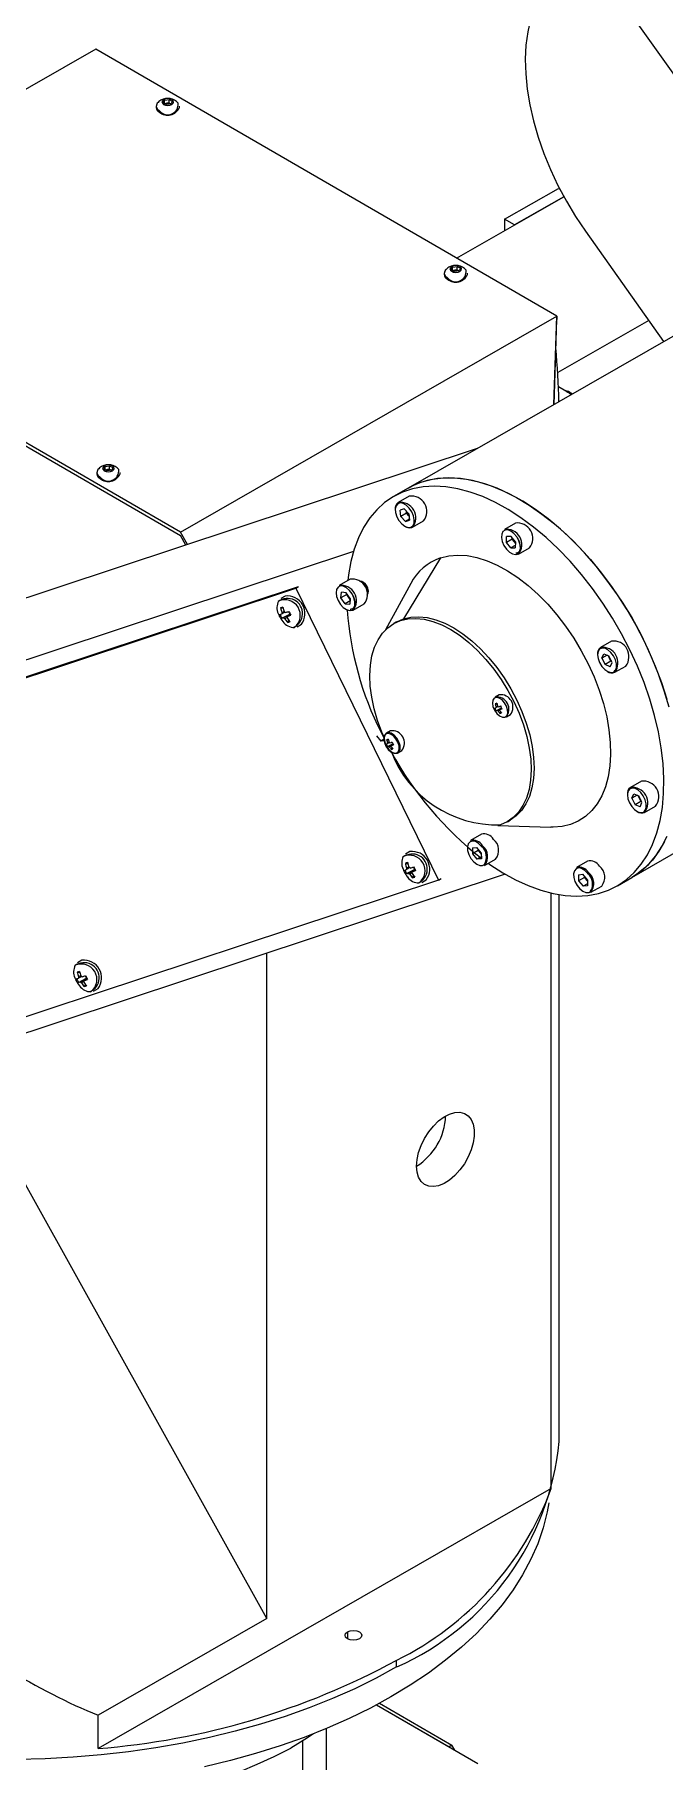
# Model space of a CAD drawing. Header units: millimetres. Extents: x -551930 to 36223, y -1733730 to 8014.
# Drawn here: x -551674.04 to -551656.69, y -1733656.96 to -1733609.35 of the extents above; entities that cross this region are included whole.
import ezdxf

# ---------------------------------------------------------------- set-up
doc = ezdxf.new("R2010")
doc.units = ezdxf.units.MM
doc.layers.get('0').update_dxf_attribs({"lineweight": 35})

msp = doc.modelspace()

# ---------------------------------------------------------------- linework, layer by layer
at = {"color": 7, "linetype": 'Continuous', "lineweight": 25}
for p, q in [((-551659.645, -1733605.922), (-551652.083, -1733616.584)), ((-551672.352, -1733609.751), (-551682.72, -1733615.705)), ((-551659.656, -1733617.117), (-551672.352, -1733609.751)), ((-551670.691, -1733611.326), (-551670.691, -1733611.361)), ((-551670.496, -1733611.228), (-551670.462, -1733611.156)), ((-551670.404, -1733611.282), (-551670.496, -1733611.228)), ((-551670.462, -1733611.156), (-551670.336, -1733611.137)), ((-551670.462, -1733611.248), (-551670.462, -1733611.156)), ((-551670.457, -1733611.251), (-551670.399, -1733611.242)), ((-551670.279, -1733611.262), (-551670.404, -1733611.282)), ((-551670.399, -1733611.242), (-551670.336, -1733611.232)), ((-551670.336, -1733611.137), (-551670.245, -1733611.19)), ((-551670.336, -1733611.232), (-551670.336, -1733611.137)), ((-551670.336, -1733611.232), (-551670.291, -1733611.259)), ((-551670.284, -1733611.263), (-551670.291, -1733611.259)), ((-551670.291, -1733611.259), (-551670.283, -1733611.263)), ((-551670.245, -1733611.19), (-551670.279, -1733611.262)), ((-551670.05, -1733611.361), (-551670.05, -1733611.326)), ((-551661.09, -1733614.443), (-551659.607, -1733613.591)), ((-551659.607, -1733613.591), (-551659.573, -1733613.611)), ((-551662.414, -1733615.517), (-551659.462, -1733613.821)), ((-551659.462, -1733613.82), (-551660.82, -1733614.6)), ((-551660.82, -1733614.6), (-551661.09, -1733614.443)), ((-551661.09, -1733614.443), (-551661.09, -1733614.756)), ((-551660.82, -1733614.6), (-551660.82, -1733614.601)), ((-551658.866, -1733614.773), (-551656.71, -1733617.814)), ((-551670.024, -1733623.072), (-551682.72, -1733615.705)), ((-551682.72, -1733615.797), (-551670.024, -1733623.164)), ((-551662.756, -1733615.93), (-551662.756, -1733615.965)), ((-551662.561, -1733615.832), (-551662.527, -1733615.76)), ((-551662.469, -1733615.886), (-551662.561, -1733615.832)), ((-551662.527, -1733615.76), (-551662.402, -1733615.741)), ((-551662.527, -1733615.852), (-551662.527, -1733615.76)), ((-551662.522, -1733615.855), (-551662.464, -1733615.846)), ((-551662.344, -1733615.866), (-551662.469, -1733615.886)), ((-551662.464, -1733615.846), (-551662.402, -1733615.836)), ((-551662.402, -1733615.741), (-551662.31, -1733615.794)), ((-551662.402, -1733615.836), (-551662.402, -1733615.741)), ((-551662.402, -1733615.836), (-551662.356, -1733615.863)), ((-551662.349, -1733615.867), (-551662.356, -1733615.863)), ((-551662.356, -1733615.863), (-551662.349, -1733615.867)), ((-551662.31, -1733615.794), (-551662.344, -1733615.866)), ((-551662.115, -1733615.965), (-551662.115, -1733615.93)), ((-551670.024, -1733623.072), (-551659.656, -1733617.117)), ((-551659.731, -1733619.549), (-551659.656, -1733617.117)), ((-551659.728, -1733619.547), (-551659.656, -1733617.209)), ((-551659.656, -1733617.117), (-551659.656, -1733617.209)), ((-551657.122, -1733617.232), (-551659.629, -1733618.672)), ((-551656.333, -1733617.597), (-551663.75, -1733621.857)), ((-551659.248, -1733619.272), (-551659.609, -1733619.063)), ((-551659.339, -1733619.192), (-551659.431, -1733619.166)), ((-551659.267, -1733619.23), (-551659.223, -1733619.257)), ((-551661.851, -1733620.766), (-551679.844, -1733626.734)), ((-551672.131, -1733621.329), (-551672.097, -1733621.257)), ((-551672.04, -1733621.382), (-551672.131, -1733621.329)), ((-551672.097, -1733621.257), (-551671.972, -1733621.238)), ((-551672.097, -1733621.349), (-551672.097, -1733621.257)), ((-551672.035, -1733621.343), (-551671.972, -1733621.333)), ((-551671.972, -1733621.238), (-551671.88, -1733621.291)), ((-551671.972, -1733621.333), (-551671.972, -1733621.238)), ((-551671.972, -1733621.333), (-551671.926, -1733621.36)), ((-551671.88, -1733621.291), (-551671.914, -1733621.363)), ((-551672.326, -1733621.427), (-551672.326, -1733621.462)), ((-551672.093, -1733621.352), (-551672.035, -1733621.343)), ((-551671.914, -1733621.363), (-551672.04, -1733621.382)), ((-551671.919, -1733621.364), (-551671.926, -1733621.36)), ((-551671.926, -1733621.36), (-551671.919, -1733621.364)), ((-551671.685, -1733621.462), (-551671.685, -1733621.427)), ((-551663.75, -1733621.857), (-551664.149, -1733622.086)), ((-551663.718, -1733622.078), (-551664.021, -1733622.252)), ((-551663.861, -1733622.43), (-551663.972, -1733622.466)), ((-551663.952, -1733622.639), (-551663.972, -1733622.466)), ((-551663.792, -1733622.548), (-551663.952, -1733622.639)), ((-551663.821, -1733622.775), (-551663.952, -1733622.639)), ((-551663.731, -1733622.566), (-551663.861, -1733622.43)), ((-551663.713, -1733622.714), (-551663.821, -1733622.775)), ((-551663.821, -1733622.775), (-551663.71, -1733622.739)), ((-551663.792, -1733622.548), (-551663.798, -1733622.495)), ((-551663.727, -1733622.616), (-551663.792, -1733622.548)), ((-551663.731, -1733622.566), (-551663.71, -1733622.739)), ((-551663.727, -1733622.616), (-551663.724, -1733622.618)), ((-551663.724, -1733622.618), (-551663.727, -1733622.616)), ((-551663.629, -1733622.935), (-551663.326, -1733622.761)), ((-551669.828, -1733623.412), (-551670.024, -1733623.072)), ((-551669.873, -1733623.427), (-551670.024, -1733623.164)), ((-551663.629, -1733622.935), (-551663.653, -1733622.946)), ((-551660.795, -1733622.821), (-551661.098, -1733622.995)), ((-551661.042, -1733623.352), (-551661.038, -1733623.191)), ((-551660.915, -1733623.185), (-551661.038, -1733623.191)), ((-551660.795, -1733623.34), (-551660.915, -1733623.185)), ((-551660.882, -1733623.26), (-551660.882, -1733623.227)), ((-551665.254, -1733623.599), (-551686.862, -1733630.765)), ((-551660.882, -1733623.26), (-551661.042, -1733623.352)), ((-551660.922, -1733623.506), (-551661.042, -1733623.352)), ((-551660.797, -1733623.435), (-551660.922, -1733623.506)), ((-551660.922, -1733623.506), (-551660.798, -1733623.5)), ((-551660.822, -1733623.337), (-551660.882, -1733623.26)), ((-551660.795, -1733623.372), (-551660.822, -1733623.337)), ((-551660.795, -1733623.34), (-551660.798, -1733623.5)), ((-551660.706, -1733623.678), (-551660.77, -1733623.696)), ((-551660.706, -1733623.678), (-551660.403, -1733623.504)), ((-551662.859, -1733623.778), (-551663.877, -1733625.458)), ((-551685.545, -1733630.815), (-551666.845, -1733624.613)), ((-551685.465, -1733630.769), (-551666.765, -1733624.567)), ((-551666.845, -1733624.613), (-551666.765, -1733624.567)), ((-551666.845, -1733624.613), (-551662.917, -1733632.665)), ((-551665.349, -1733624.366), (-551665.652, -1733624.541)), ((-551663.678, -1733624.486), (-551664.376, -1733625.763)), ((-551667.135, -1733624.83), (-551667.258, -1733624.9)), ((-551665.601, -1733624.881), (-551665.584, -1733624.728)), ((-551665.441, -1733624.789), (-551665.601, -1733624.881)), ((-551665.488, -1733625.043), (-551665.601, -1733624.881)), ((-551665.455, -1733624.739), (-551665.584, -1733624.728)), ((-551665.349, -1733624.964), (-551665.488, -1733625.043)), ((-551665.488, -1733625.043), (-551665.359, -1733625.054)), ((-551665.342, -1733624.902), (-551665.455, -1733624.739)), ((-551665.441, -1733624.789), (-551665.438, -1733624.763)), ((-551665.385, -1733624.871), (-551665.441, -1733624.789)), ((-551665.345, -1733624.928), (-551665.385, -1733624.871)), ((-551665.342, -1733624.902), (-551665.359, -1733625.054)), ((-551665.259, -1733625.223), (-551664.956, -1733625.049)), ((-551667.261, -1733625.158), (-551667.192, -1733625.161)), ((-551667.23, -1733625.44), (-551667.008, -1733625.327)), ((-551667.067, -1733625.557), (-551667.033, -1733625.499)), ((-551667.042, -1733625.257), (-551667.008, -1733625.327)), ((-551667, -1733625.324), (-551667.008, -1733625.327)), ((-551666.81, -1733625.681), (-551666.687, -1733625.61)), ((-551664.072, -1733625.545), (-551664.151, -1733625.591)), ((-551658.147, -1733626.077), (-551658.45, -1733626.251)), ((-551658.409, -1733626.542), (-551658.355, -1733626.423)), ((-551658.267, -1733626.46), (-551658.409, -1733626.542)), ((-551658.409, -1733626.542), (-551658.323, -1733626.721)), ((-551658.355, -1733626.423), (-551658.216, -1733626.482)), ((-551658.239, -1733626.472), (-551658.207, -1733626.54)), ((-551658.13, -1733626.661), (-551658.216, -1733626.482)), ((-551658.207, -1733626.54), (-551658.164, -1733626.629)), ((-551658.164, -1733626.629), (-551658.323, -1733626.721)), ((-551658.184, -1733626.78), (-551658.323, -1733626.721)), ((-551658.184, -1733626.78), (-551658.13, -1733626.661)), ((-551658.14, -1733626.639), (-551658.164, -1733626.629)), ((-551658.058, -1733626.873), (-551658.074, -1733626.891)), ((-551658.057, -1733626.934), (-551657.754, -1733626.76)), ((-551661.243, -1733627.553), (-551661.355, -1733627.617)), ((-551661.35, -1733627.804), (-551661.299, -1733627.806)), ((-551661.326, -1733627.992), (-551661.175, -1733627.915)), ((-551661.169, -1733627.926), (-551661.192, -1733627.943)), ((-551661.222, -1733628.067), (-551661.197, -1733628.023)), ((-551661.041, -1733628.163), (-551660.93, -1733628.099)), ((-551657.587, -1733632.588), (-551650.17, -1733628.328)), ((-551664.624, -1733628.682), (-551664.501, -1733628.833)), ((-551664.411, -1733628.781), (-551664.501, -1733628.833)), ((-551664.405, -1733628.822), (-551664.501, -1733628.833)), ((-551664.496, -1733628.589), (-551664.412, -1733628.756)), ((-551664.235, -1733628.545), (-551664.347, -1733628.609)), ((-551664.342, -1733628.796), (-551664.291, -1733628.798)), ((-551664.318, -1733628.984), (-551664.167, -1733628.907)), ((-551664.161, -1733628.918), (-551664.184, -1733628.935)), ((-551664.214, -1733629.059), (-551664.189, -1733629.016)), ((-551664.033, -1733629.156), (-551663.922, -1733629.092)), ((-551657.324, -1733629.938), (-551657.627, -1733630.112)), ((-551657.586, -1733630.405), (-551657.533, -1733630.284)), ((-551657.442, -1733630.322), (-551657.586, -1733630.405)), ((-551657.533, -1733630.284), (-551657.394, -1733630.342)), ((-551657.417, -1733630.333), (-551657.383, -1733630.403)), ((-551657.307, -1733630.521), (-551657.394, -1733630.342)), ((-551657.586, -1733630.405), (-551657.499, -1733630.584)), ((-551657.339, -1733630.492), (-551657.499, -1733630.584)), ((-551657.36, -1733630.641), (-551657.499, -1733630.584)), ((-551657.383, -1733630.403), (-551657.339, -1733630.492)), ((-551657.36, -1733630.641), (-551657.307, -1733630.521)), ((-551657.317, -1733630.501), (-551657.339, -1733630.492)), ((-551657.235, -1733630.734), (-551657.248, -1733630.749)), ((-551657.234, -1733630.795), (-551656.931, -1733630.621)), ((-551661.276, -1733631.161), (-551659.821, -1733631.202)), ((-551661.014, -1733631.054), (-551660.934, -1733631.008)), ((-551661.731, -1733631.4), (-551662.034, -1733631.574)), ((-551661.977, -1733631.774), (-551661.856, -1733631.761)), ((-551661.977, -1733631.774), (-551661.975, -1733631.937)), ((-551661.733, -1733631.912), (-551661.856, -1733631.761)), ((-551661.816, -1733631.81), (-551661.816, -1733631.846)), ((-551663.825, -1733632.203), (-551663.755, -1733632.206)), ((-551663.698, -1733631.875), (-551663.822, -1733631.946)), ((-551661.816, -1733631.846), (-551661.975, -1733631.937)), ((-551661.975, -1733631.937), (-551661.853, -1733632.088)), ((-551661.732, -1733632.019), (-551661.853, -1733632.088)), ((-551661.732, -1733632.076), (-551661.853, -1733632.088)), ((-551661.816, -1733631.846), (-551661.754, -1733631.921)), ((-551661.754, -1733631.921), (-551661.733, -1733631.948)), ((-551661.733, -1733631.912), (-551661.732, -1733632.076)), ((-551661.642, -1733632.257), (-551661.339, -1733632.083)), ((-551658.808, -1733632.143), (-551659.112, -1733632.317)), ((-551661.072, -1733632.502), (-551682.541, -1733639.622)), ((-551662.917, -1733632.665), (-551681.617, -1733638.867)), ((-551663.794, -1733632.485), (-551663.571, -1733632.372)), ((-551663.63, -1733632.603), (-551663.596, -1733632.544)), ((-551663.605, -1733632.303), (-551663.571, -1733632.372)), ((-551663.563, -1733632.37), (-551663.571, -1733632.372)), ((-551663.373, -1733632.726), (-551663.25, -1733632.656)), ((-551662.917, -1733632.665), (-551662.837, -1733632.62)), ((-551659.054, -1733632.517), (-551658.933, -1733632.504)), ((-551659.054, -1733632.517), (-551659.052, -1733632.681)), ((-551658.893, -1733632.589), (-551659.052, -1733632.681)), ((-551659.052, -1733632.681), (-551658.93, -1733632.832)), ((-551658.81, -1733632.655), (-551658.933, -1733632.504)), ((-551658.809, -1733632.762), (-551658.93, -1733632.832)), ((-551658.893, -1733632.553), (-551658.893, -1733632.589)), ((-551658.893, -1733632.589), (-551658.832, -1733632.664)), ((-551658.832, -1733632.664), (-551658.81, -1733632.691)), ((-551658.81, -1733632.655), (-551658.809, -1733632.819)), ((-551657.985, -1733632.817), (-551657.587, -1733632.588)), ((-551659.807, -1733649.439), (-551659.807, -1733633.02)), ((-551659.589, -1733648.144), (-551659.589, -1733633.063)), ((-551658.809, -1733632.819), (-551658.93, -1733632.832)), ((-551658.719, -1733633), (-551658.416, -1733632.826)), ((-551672.737, -1733634.873), (-551672.86, -1733634.943)), ((-551667.644, -1733653.022), (-551667.644, -1733634.681)), ((-551672.863, -1733635.201), (-551672.794, -1733635.204)), ((-551672.832, -1733635.483), (-551672.609, -1733635.37)), ((-551672.668, -1733635.6), (-551672.634, -1733635.542)), ((-551672.643, -1733635.3), (-551672.609, -1733635.37)), ((-551672.602, -1733635.367), (-551672.609, -1733635.37)), ((-551672.412, -1733635.724), (-551672.289, -1733635.653)), ((-551667.644, -1733653.022), (-551675.182, -1733639.462)), ((-551659.807, -1733649.439), (-551672.29, -1733656.609)), ((-551667.644, -1733653.022), (-551672.29, -1733655.69)), ((-551664.065, -1733654.359), (-551664.065, -1733654.175)), ((-551664.621, -1733655.405), (-551661.827, -1733657.018)), ((-551664.621, -1733655.405), (-551662.622, -1733656.559)), ((-551664.538, -1733655.361), (-551662.543, -1733656.513)), ((-551672.29, -1733656.609), (-551672.29, -1733655.69)), ((-551666.002, -1733666.791), (-551666.002, -1733656.058)), ((-551666.651, -1733670.832), (-551666.651, -1733656.395)), ((-551662.543, -1733656.513), (-551662.622, -1733656.559)), ((-551662.463, -1733656.651), (-551662.543, -1733656.513))]:
    msp.add_line(p, q, dxfattribs=at)
at = {"color": 8, "linetype": 'Continuous', "lineweight": 25}
msp.add_line((-551665.419, -1733653.389), (-551665.419, -1733653.58), dxfattribs=at)
at = {"color": 7, "linetype": 'Continuous', "lineweight": 25, "flags": 128}
for points in [[(-551659.78, -1733607.834), (-551659.969, -1733608.06), (-551660.132, -1733608.318), (-551660.268, -1733608.608), (-551660.376, -1733608.926), (-551660.455, -1733609.271), (-551660.503, -1733609.639), (-551660.522, -1733610.028), (-551660.511, -1733610.435), (-551660.47, -1733610.857), (-551660.398, -1733611.291), (-551660.298, -1733611.732), (-551660.169, -1733612.179), (-551660.013, -1733612.627), (-551659.83, -1733613.074), (-551659.622, -1733613.515), (-551659.391, -1733613.947), (-551659.139, -1733614.367), (-551658.866, -1733614.773)], [(-551670.659, -1733611.245), (-551670.674, -1733611.267), (-551670.691, -1733611.334), (-551670.664, -1733611.4), (-551670.598, -1733611.456)], [(-551670.484, -1733611.275), (-551670.432, -1733611.295), (-551670.371, -1733611.302), (-551670.309, -1733611.295), (-551670.257, -1733611.275), (-551670.222, -1733611.245), (-551670.21, -1733611.21), (-551670.222, -1733611.174), (-551670.257, -1733611.144), (-551670.309, -1733611.124), (-551670.37, -1733611.117), (-551670.431, -1733611.124), (-551670.483, -1733611.144), (-551670.518, -1733611.174), (-551670.531, -1733611.209), (-551670.519, -1733611.244), (-551670.484, -1733611.275)], [(-551662.724, -1733615.849), (-551662.739, -1733615.871), (-551662.756, -1733615.938), (-551662.729, -1733616.004), (-551662.663, -1733616.06)], [(-551662.549, -1733615.878), (-551662.497, -1733615.899), (-551662.436, -1733615.906), (-551662.375, -1733615.899), (-551662.322, -1733615.879), (-551662.288, -1733615.849), (-551662.275, -1733615.813), (-551662.287, -1733615.778), (-551662.322, -1733615.748), (-551662.374, -1733615.728), (-551662.435, -1733615.721), (-551662.497, -1733615.728), (-551662.549, -1733615.748), (-551662.584, -1733615.778), (-551662.596, -1733615.813), (-551662.584, -1733615.848), (-551662.549, -1733615.878)], [(-551672.119, -1733621.375), (-551672.067, -1733621.395), (-551672.006, -1733621.403), (-551671.945, -1733621.396), (-551671.893, -1733621.376), (-551671.858, -1733621.346), (-551671.845, -1733621.31), (-551671.857, -1733621.275), (-551671.892, -1733621.245), (-551671.944, -1733621.225), (-551672.005, -1733621.217), (-551672.067, -1733621.224), (-551672.119, -1733621.244), (-551672.154, -1733621.274), (-551672.166, -1733621.31), (-551672.154, -1733621.345), (-551672.119, -1733621.375)], [(-551672.294, -1733621.346), (-551672.309, -1733621.367), (-551672.326, -1733621.435), (-551672.299, -1733621.501), (-551672.233, -1733621.557)], [(-551661.542, -1733632.199), (-551661.495, -1733632.232), (-551661.144, -1733632.459), (-551660.792, -1733632.654), (-551660.443, -1733632.815), (-551660.097, -1733632.941), (-551659.758, -1733633.031), (-551659.427, -1733633.086), (-551659.107, -1733633.103), (-551658.8, -1733633.084), (-551658.507, -1733633.029), (-551658.231, -1733632.937), (-551657.973, -1733632.81), (-551657.736, -1733632.648), (-551657.52, -1733632.453), (-551657.327, -1733632.225), (-551657.158, -1733631.966), (-551657.014, -1733631.678), (-551656.897, -1733631.362), (-551656.807, -1733631.021), (-551656.745, -1733630.657), (-551656.71, -1733630.272), (-551656.704, -1733629.869), (-551656.726, -1733629.45), (-551656.777, -1733629.018), (-551656.855, -1733628.576), (-551656.96, -1733628.126), (-551657.092, -1733627.673), (-551657.25, -1733627.218), (-551657.433, -1733626.764), (-551657.639, -1733626.315), (-551657.867, -1733625.873), (-551658.116, -1733625.442), (-551658.385, -1733625.023), (-551658.67, -1733624.62), (-551658.972, -1733624.236), (-551659.286, -1733623.873), (-551659.613, -1733623.532), (-551659.949, -1733623.217), (-551660.292, -1733622.93), (-551660.64, -1733622.672), (-551660.991, -1733622.445), (-551661.342, -1733622.25), (-551661.692, -1733622.089), (-551662.037, -1733621.963), (-551662.376, -1733621.873), (-551662.707, -1733621.818), (-551663.027, -1733621.801), (-551663.335, -1733621.819), (-551663.627, -1733621.875), (-551663.903, -1733621.966), (-551664.161, -1733622.094), (-551664.399, -1733622.255), (-551664.615, -1733622.451), (-551664.808, -1733622.679), (-551664.977, -1733622.938), (-551665.12, -1733623.226), (-551665.237, -1733623.542), (-551665.327, -1733623.883), (-551665.39, -1733624.247), (-551665.407, -1733624.4)], [(-551656.561, -1733627.897), (-551656.693, -1733627.444), (-551656.851, -1733626.989), (-551657.034, -1733626.535), (-551657.24, -1733626.086), (-551657.468, -1733625.644), (-551657.718, -1733625.213), (-551657.986, -1733624.794), (-551658.272, -1733624.391), (-551658.573, -1733624.007), (-551658.888, -1733623.644), (-551659.214, -1733623.303), (-551659.55, -1733622.988), (-551659.893, -1733622.701), (-551660.241, -1733622.443), (-551660.592, -1733622.216), (-551660.943, -1733622.021), (-551661.293, -1733621.86), (-551661.638, -1733621.734), (-551661.978, -1733621.644), (-551662.308, -1733621.589), (-551662.628, -1733621.572), (-551662.936, -1733621.59), (-551663.229, -1733621.646), (-551663.505, -1733621.737), (-551663.75, -1733621.857)], [(-551663.75, -1733621.857), (-551663.634, -1733621.795), (-551663.367, -1733621.686), (-551663.082, -1733621.613), (-551662.782, -1733621.576), (-551662.468, -1733621.576), (-551662.142, -1733621.612), (-551661.807, -1733621.685), (-551661.464, -1733621.794), (-551661.117, -1733621.937), (-551660.766, -1733622.115), (-551660.415, -1733622.326), (-551660.065, -1733622.569), (-551659.719, -1733622.842), (-551659.38, -1733623.143), (-551659.049, -1733623.471), (-551658.728, -1733623.823), (-551658.42, -1733624.198), (-551658.126, -1733624.591), (-551657.849, -1733625.002), (-551657.59, -1733625.427), (-551657.352, -1733625.864), (-551657.134, -1733626.31), (-551656.94, -1733626.761), (-551656.769, -1733627.216), (-551656.624, -1733627.67)], [(-551663.679, -1733622.935), (-551663.621, -1733622.895), (-551663.587, -1733622.823), (-551663.58, -1733622.727), (-551663.602, -1733622.618), (-551663.649, -1733622.507), (-551663.718, -1733622.407), (-551663.799, -1733622.327), (-551663.886, -1733622.278), (-551663.967, -1733622.264), (-551664.035, -1733622.286), (-551664.081, -1733622.343), (-551664.102, -1733622.428), (-551664.094, -1733622.532), (-551664.059, -1733622.643), (-551664.001, -1733622.75), (-551663.925, -1733622.841), (-551663.84, -1733622.907), (-551663.755, -1733622.939), (-551663.679, -1733622.935)], [(-551660.793, -1733623.685), (-551660.725, -1733623.663), (-551660.678, -1733623.606), (-551660.657, -1733623.522), (-551660.664, -1733623.418), (-551660.699, -1733623.307), (-551660.758, -1733623.199), (-551660.833, -1733623.108), (-551660.919, -1733623.042), (-551661.004, -1733623.01), (-551661.079, -1733623.013), (-551661.138, -1733623.053), (-551661.172, -1733623.124), (-551661.179, -1733623.22), (-551661.158, -1733623.329), (-551661.111, -1733623.44), (-551661.043, -1733623.54), (-551660.961, -1733623.62), (-551660.875, -1733623.67), (-551660.793, -1733623.685)], [(-551662.859, -1733623.778), (-551662.628, -1733623.722), (-551662.381, -1733623.702), (-551662.122, -1733623.717), (-551661.852, -1733623.769), (-551661.575, -1733623.856), (-551661.293, -1733623.978), (-551661.009, -1733624.133), (-551660.726, -1733624.321), (-551660.445, -1733624.538), (-551660.171, -1733624.784), (-551659.905, -1733625.055), (-551659.651, -1733625.349), (-551659.41, -1733625.663), (-551659.185, -1733625.995), (-551658.979, -1733626.341), (-551658.792, -1733626.697), (-551658.627, -1733627.061), (-551658.486, -1733627.429), (-551658.37, -1733627.796), (-551658.279, -1733628.161), (-551658.216, -1733628.518), (-551658.18, -1733628.866), (-551658.172, -1733629.199), (-551658.191, -1733629.516), (-551658.239, -1733629.813), (-551658.313, -1733630.087), (-551658.414, -1733630.336), (-551658.541, -1733630.557), (-551658.692, -1733630.748), (-551658.866, -1733630.908), (-551659.061, -1733631.034), (-551659.275, -1733631.126), (-551659.507, -1733631.182), (-551659.753, -1733631.202), (-551659.821, -1733631.202)], [(-551660.822, -1733623.337), (-551660.808, -1733623.354), (-551660.795, -1733623.368)], [(-551665.368, -1733625.23), (-551665.295, -1733625.218), (-551665.242, -1733625.17), (-551665.214, -1733625.092), (-551665.213, -1733624.993), (-551665.241, -1733624.882), (-551665.293, -1733624.773), (-551665.365, -1733624.676), (-551665.448, -1733624.603), (-551665.534, -1733624.56), (-551665.614, -1733624.554), (-551665.677, -1733624.584), (-551665.719, -1733624.648), (-551665.733, -1733624.738), (-551665.72, -1733624.844), (-551665.679, -1733624.956), (-551665.616, -1733625.06), (-551665.537, -1733625.146), (-551665.451, -1733625.205), (-551665.368, -1733625.23)], [(-551665.259, -1733625.223), (-551665.269, -1733625.228), (-551665.345, -1733625.241)], [(-551664.41, -1733628.724), (-551664.471, -1733628.582), (-551664.59, -1733628.259), (-551664.684, -1733627.938), (-551664.751, -1733627.621), (-551664.792, -1733627.313), (-551664.804, -1733627.018), (-551664.789, -1733626.739), (-551664.745, -1733626.48), (-551664.675, -1733626.244), (-551664.578, -1733626.034), (-551664.456, -1733625.853), (-551664.311, -1733625.703), (-551664.144, -1733625.587), (-551663.957, -1733625.504), (-551663.753, -1733625.457), (-551663.534, -1733625.446), (-551663.304, -1733625.471), (-551663.064, -1733625.532), (-551662.818, -1733625.628), (-551662.569, -1733625.758), (-551662.32, -1733625.92), (-551662.075, -1733626.113), (-551661.836, -1733626.333), (-551661.606, -1733626.578), (-551661.389, -1733626.845), (-551661.187, -1733627.131), (-551661.002, -1733627.432), (-551660.837, -1733627.743), (-551660.694, -1733628.063), (-551660.575, -1733628.385), (-551660.481, -1733628.707), (-551660.413, -1733629.024), (-551660.373, -1733629.332), (-551660.361, -1733629.627), (-551660.376, -1733629.906), (-551660.419, -1733630.165), (-551660.49, -1733630.401), (-551660.587, -1733630.61), (-551660.708, -1733630.791), (-551660.854, -1733630.941), (-551661.021, -1733631.058), (-551661.208, -1733631.14)], [(-551664.072, -1733625.545), (-551664.064, -1733625.541), (-551663.877, -1733625.458), (-551663.673, -1733625.411), (-551663.455, -1733625.4), (-551663.224, -1733625.425), (-551662.984, -1733625.486), (-551662.738, -1733625.582), (-551662.489, -1733625.712), (-551662.241, -1733625.874), (-551661.995, -1733626.067), (-551661.756, -1733626.287), (-551661.527, -1733626.532), (-551661.309, -1733626.799), (-551661.107, -1733627.085), (-551660.922, -1733627.386), (-551660.757, -1733627.698), (-551660.614, -1733628.017), (-551660.495, -1733628.339), (-551660.401, -1733628.661), (-551660.334, -1733628.978), (-551660.293, -1733629.286), (-551660.281, -1733629.581), (-551660.296, -1733629.86), (-551660.34, -1733630.119), (-551660.41, -1733630.355), (-551660.507, -1733630.564), (-551660.629, -1733630.745), (-551660.774, -1733630.895), (-551660.934, -1733631.008)], [(-551664.072, -1733625.545), (-551664.064, -1733625.541), (-551663.877, -1733625.458)], [(-551663.877, -1733625.458), (-551663.673, -1733625.411), (-551663.455, -1733625.4), (-551663.224, -1733625.425), (-551662.984, -1733625.486), (-551662.738, -1733625.582), (-551662.489, -1733625.712), (-551662.241, -1733625.874), (-551661.995, -1733626.067), (-551661.756, -1733626.287), (-551661.527, -1733626.532), (-551661.309, -1733626.799), (-551661.107, -1733627.085), (-551660.922, -1733627.386), (-551660.757, -1733627.698), (-551660.614, -1733628.017), (-551660.495, -1733628.339), (-551660.401, -1733628.661), (-551660.334, -1733628.978), (-551660.293, -1733629.286), (-551660.281, -1733629.581), (-551660.296, -1733629.86), (-551660.34, -1733630.119), (-551660.41, -1733630.355), (-551660.507, -1733630.564), (-551660.629, -1733630.745), (-551660.774, -1733630.895), (-551660.934, -1733631.008)], [(-551658.477, -1733626.666), (-551658.414, -1733626.771), (-551658.335, -1733626.857), (-551658.249, -1733626.916), (-551658.166, -1733626.94), (-551658.093, -1733626.928), (-551658.04, -1733626.88), (-551658.011, -1733626.803), (-551658.011, -1733626.703), (-551658.039, -1733626.593), (-551658.091, -1733626.483), (-551658.163, -1733626.386), (-551658.247, -1733626.313), (-551658.332, -1733626.271), (-551658.412, -1733626.264), (-551658.475, -1733626.295), (-551658.517, -1733626.358), (-551658.531, -1733626.448), (-551658.518, -1733626.555), (-551658.477, -1733626.666)], [(-551661.085, -1733628.17), (-551661.033, -1733628.132), (-551661.007, -1733628.062), (-551661.008, -1733627.971), (-551661.038, -1733627.87), (-551661.092, -1733627.774), (-551661.162, -1733627.694), (-551661.24, -1733627.643), (-551661.314, -1733627.626), (-551661.376, -1733627.646), (-551661.415, -1733627.701), (-551661.428, -1733627.782), (-551661.412, -1733627.88), (-551661.37, -1733627.98), (-551661.307, -1733628.07), (-551661.231, -1733628.137), (-551661.154, -1733628.172), (-551661.085, -1733628.17)], [(-551664.077, -1733629.162), (-551664.025, -1733629.124), (-551663.999, -1733629.054), (-551664, -1733628.963), (-551664.03, -1733628.863), (-551664.084, -1733628.766), (-551664.154, -1733628.686), (-551664.232, -1733628.635), (-551664.306, -1733628.618), (-551664.368, -1733628.638), (-551664.407, -1733628.693), (-551664.42, -1733628.775), (-551664.404, -1733628.872), (-551664.362, -1733628.973), (-551664.299, -1733629.062), (-551664.223, -1733629.129), (-551664.146, -1733629.164), (-551664.077, -1733629.162)], [(-551664.052, -1733629.164), (-551663.999, -1733629.124), (-551663.971, -1733629.052), (-551663.972, -1733628.956), (-551664.003, -1733628.851), (-551664.06, -1733628.75), (-551664.133, -1733628.666), (-551664.215, -1733628.612), (-551664.293, -1733628.595), (-551664.357, -1733628.616), (-551664.399, -1733628.673), (-551664.412, -1733628.759), (-551664.395, -1733628.861), (-551664.351, -1733628.966), (-551664.285, -1733629.06), (-551664.206, -1733629.13), (-551664.125, -1733629.166), (-551664.052, -1733629.164)], [(-551657.652, -1733630.531), (-551657.589, -1733630.635), (-551657.51, -1733630.72), (-551657.424, -1733630.778), (-551657.34, -1733630.802), (-551657.268, -1733630.788), (-551657.216, -1733630.74), (-551657.188, -1733630.661), (-551657.188, -1733630.561), (-551657.217, -1733630.451), (-551657.27, -1733630.341), (-551657.342, -1733630.245), (-551657.426, -1733630.173), (-551657.512, -1733630.131), (-551657.591, -1733630.126), (-551657.654, -1733630.157), (-551657.695, -1733630.222), (-551657.708, -1733630.312), (-551657.694, -1733630.419), (-551657.652, -1733630.531)], [(-551657.587, -1733632.588), (-551657.575, -1733632.581), (-551657.337, -1733632.419), (-551657.121, -1733632.224), (-551656.928, -1733631.996), (-551656.759, -1733631.737), (-551656.616, -1733631.449)], [(-551656.683, -1733631.595), (-551656.839, -1733631.869), (-551657.02, -1733632.112), (-551657.225, -1733632.324), (-551657.451, -1733632.503), (-551657.587, -1733632.588)], [(-551661.754, -1733631.921), (-551661.74, -1733631.938), (-551661.733, -1733631.945)], [(-551658.832, -1733632.664), (-551658.817, -1733632.681), (-551658.81, -1733632.688)], [(-551663.517, -1733640.547), (-551663.503, -1733640.365), (-551663.46, -1733640.173), (-551663.391, -1733639.978), (-551663.297, -1733639.787), (-551663.183, -1733639.606), (-551663.051, -1733639.444), (-551662.908, -1733639.304), (-551662.758, -1733639.193), (-551662.606, -1733639.115), (-551662.459, -1733639.071), (-551662.321, -1733639.064), (-551662.198, -1733639.095), (-551662.093, -1733639.161), (-551662.011, -1733639.261), (-551661.955, -1733639.391), (-551661.926, -1733639.546), (-551661.926, -1733639.72), (-551661.955, -1733639.908), (-551662.011, -1733640.103), (-551662.093, -1733640.297), (-551662.198, -1733640.483), (-551662.321, -1733640.655), (-551662.459, -1733640.807), (-551662.606, -1733640.933), (-551662.758, -1733641.028), (-551662.908, -1733641.09), (-551663.051, -1733641.115), (-551663.183, -1733641.103), (-551663.297, -1733641.054), (-551663.391, -1733640.971), (-551663.46, -1733640.856), (-551663.503, -1733640.713), (-551663.517, -1733640.547)], [(-551659.874, -1733649.833), (-551659.919, -1733650.083), (-551660.03, -1733650.523), (-551660.18, -1733650.959), (-551660.368, -1733651.39), (-551660.595, -1733651.815), (-551660.859, -1733652.233), (-551661.16, -1733652.643), (-551661.498, -1733653.043), (-551661.87, -1733653.432), (-551662.277, -1733653.81), (-551662.717, -1733654.175), (-551663.189, -1733654.527), (-551663.692, -1733654.864), (-551664.224, -1733655.185), (-551664.784, -1733655.491), (-551665.37, -1733655.779), (-551665.982, -1733656.05), (-551666.616, -1733656.302), (-551667.273, -1733656.535), (-551667.949, -1733656.748), (-551668.644, -1733656.941), (-551669.354, -1733657.113)], [(-551665.419, -1733653.389), (-551665.344, -1733653.36), (-551665.255, -1733653.35), (-551665.166, -1733653.361), (-551665.09, -1733653.39), (-551665.04, -1733653.433), (-551665.023, -1733653.485), (-551665.041, -1733653.536), (-551665.091, -1733653.58), (-551665.167, -1733653.609), (-551665.256, -1733653.619), (-551665.345, -1733653.608), (-551665.42, -1733653.579), (-551665.47, -1733653.536), (-551665.488, -1733653.484), (-551665.47, -1733653.433), (-551665.419, -1733653.389)], [(-551664.065, -1733654.359), (-551664.629, -1733654.666), (-551665.219, -1733654.957), (-551665.834, -1733655.23), (-551666.472, -1733655.484), (-551667.133, -1733655.72), (-551667.813, -1733655.935), (-551668.511, -1733656.13), (-551669.225, -1733656.304), (-551669.954, -1733656.457), (-551670.696, -1733656.589), (-551671.448, -1733656.698), (-551672.209, -1733656.785), (-551672.977, -1733656.849), (-551673.749, -1733656.891), (-551674.524, -1733656.91)], [(-551666.357, -1733656.202), (-551666.524, -1733656.314), (-551666.981, -1733656.594)]]:
    msp.add_lwpolyline(points, dxfattribs=at)
at = {"color": 8, "linetype": 'Continuous', "lineweight": 25, "flags": 128}
for points in [[(-551659.379, -1733619.196), (-551659.314, -1733619.229), (-551659.249, -1733619.272)], [(-551661.726, -1733631.735), (-551661.807, -1733631.654), (-551661.893, -1733631.602), (-551661.975, -1733631.586), (-551662.044, -1733631.606), (-551662.092, -1733631.66), (-551662.115, -1733631.744), (-551662.109, -1733631.847), (-551662.076, -1733631.958), (-551662.018, -1733632.066), (-551661.943, -1733632.158), (-551661.858, -1733632.225), (-551661.773, -1733632.26), (-551661.697, -1733632.258), (-551661.646, -1733632.229)], [(-551658.803, -1733632.478), (-551658.884, -1733632.397), (-551658.97, -1733632.345), (-551659.052, -1733632.329), (-551659.121, -1733632.349), (-551659.169, -1733632.403), (-551659.192, -1733632.487), (-551659.186, -1733632.59), (-551659.153, -1733632.701), (-551659.095, -1733632.809), (-551659.02, -1733632.901), (-551658.935, -1733632.968), (-551658.85, -1733633.003), (-551658.774, -1733633.001), (-551658.723, -1733632.973)]]:
    msp.add_lwpolyline(points, dxfattribs=at)
at = {"color": 7, "linetype": 'Continuous', "lineweight": 25}
for centre, radius, start, end in [((-551670.37, -1733611.488), 0.377, 119.8715, 139.8812), ((-551670.373, -1733611.269), 0.292, 219.9373, 4.6714), ((-551670.37, -1733611.488), 0.377, 40.1188, 119.8715), ((-551670.378, -1733611.39), 0.149, 97.973, 117.2141), ((-551670.37, -1733611.412), 0.172, 62.5382, 99.6999), ((-551670.541, -1733611.352), 0.151, 183.344, 247.7811), ((-551670.371, -1733611.229), 0.347, 229.1162, 337.6869), ((-551662.606, -1733615.956), 0.151, 183.344, 247.7811), ((-551662.436, -1733616.092), 0.377, 119.8715, 139.8812), ((-551662.439, -1733615.873), 0.292, 219.9373, 4.6714), ((-551662.436, -1733615.833), 0.347, 229.1162, 337.6869), ((-551662.436, -1733616.092), 0.377, 40.1188, 119.8715), ((-551662.444, -1733615.993), 0.149, 97.973, 117.2141), ((-551662.435, -1733616.016), 0.172, 62.5382, 99.6999), ((-551672.006, -1733621.589), 0.377, 119.8715, 139.8812), ((-551672.006, -1733621.589), 0.377, 40.1188, 119.8715), ((-551672.176, -1733621.453), 0.151, 183.344, 247.7811), ((-551672.009, -1733621.369), 0.292, 219.9373, 4.6714), ((-551672.006, -1733621.33), 0.347, 229.1162, 337.6869), ((-551672.014, -1733621.49), 0.149, 97.973, 117.2141), ((-551672.005, -1733621.513), 0.172, 62.5382, 99.6999), ((-551663.903, -1733622.415), 0.201, 125.9569, 187.1804), ((-551663.66, -1733622.499), 0.425, 321.9068, 97.8363), ((-551663.517, -1733622.416), 0.29, 196.7354, 223.5141), ((-551663.701, -1733622.713), 0.237, 236.2626, 281.518), ((-551660.592, -1733623.159), 0.292, 196.1444, 217.8366), ((-551660.736, -1733623.241), 0.424, 321.7587, 97.9843), ((-551662.385, -1733625.155), 1.456, 109.0183, 152.6547), ((-551665.291, -1733624.787), 0.425, 321.9048, 97.8383), ((-551665.115, -1733624.686), 0.265, 332.6449, 87.0981), ((-551665.103, -1733624.654), 0.232, 17.8676, 89.4436), ((-551665.04, -1733624.697), 0.195, 325.5114, 35.8617), ((-551666.969, -1733625.15), 0.394, 152.7746, 204.6181), ((-551667.073, -1733625.313), 0.416, 291.7378, 128.0053), ((-551666.967, -1733625.939), 0.835, 106.0252, 110.6697), ((-551666.32, -1733624.958), 0.896, 191.4912, 199.7353), ((-551667.08, -1733625.317), 0.49, 323.2396, 96.5034), ((-551665.149, -1733624.706), 0.288, 194.8672, 214.9571), ((-551665.166, -1733624.72), 0.266, 214.5017, 227.8503), ((-551666.64, -1733625.064), 0.731, 199.9665, 206.0027), ((-551666.64, -1733625.064), 0.731, 206.0027, 219.7765), ((-551667.361, -1733624.88), 0.463, 279.9498, 286.2335), ((-551666.606, -1733625.071), 0.725, 201.44, 210.5655), ((-551666.384, -1733624.979), 0.896, 191.4912, 199.7353), ((-551667.144, -1733625.312), 0.0886, 159.7053, 187.8417), ((-551667.31, -1733624.984), 0.463, 279.9498, 286.2335), ((-551666.898, -1733625.332), 0.364, 213.3976, 272.7802), ((-551667.09, -1733625.342), 0.125, 223.1783, 245.484), ((-551667.214, -1733625.374), 0.125, 43.1783, 65.484), ((-551666.438, -1733625.011), 0.833, 212.3235, 220.9774), ((-551668.223, -1733622.306), 3.178, 290.2483, 291.9834), ((-551667.16, -1733625.404), 0.0886, 339.7053, 7.8417), ((-551666.374, -1733624.99), 0.833, 212.3235, 220.9774), ((-551668.173, -1733622.41), 3.178, 290.2483, 291.9834), ((-551667.166, -1733625.15), 0.419, 283.7224, 292.9725), ((-551665.646, -1733624.641), 1.516, 203.8228, 208.1827), ((-551656.649, -1733624.615), 8.796, 183.9459, 206.8627), ((-551658.089, -1733626.498), 0.425, 321.9043, 97.8387), ((-551658.324, -1733626.417), 0.208, 127.0282, 186.1087), ((-551657.97, -1733626.425), 0.263, 191.4827, 206.0172), ((-551657.949, -1733626.418), 0.285, 205.3538, 225.3205), ((-551658.139, -1733626.75), 0.201, 232.5125, 293.8367), ((-551661.454, -1733627.482), 0.445, 281.8692, 286.5074), ((-551660.849, -1733627.713), 0.553, 201.7071, 210.2984), ((-551661.307, -1733627.947), 0.334, 317.6286, 98.2545), ((-551661.127, -1733628.4), 0.637, 106.1619, 110.533), ((-551660.679, -1733627.641), 0.69, 193.6462, 200.7006), ((-551661.268, -1733627.903), 0.0593, 162.2212, 185.3258), ((-551661.418, -1733627.556), 0.445, 281.8692, 286.5074), ((-551660.633, -1733627.625), 0.69, 193.6462, 200.7006), ((-551661.232, -1733627.923), 0.084, 225.1769, 243.4854), ((-551661.316, -1733627.945), 0.084, 45.1769, 63.4854), ((-551660.715, -1733627.661), 0.649, 211.3421, 218.6949), ((-551662.021, -1733625.786), 2.233, 289.9882, 291.5675), ((-551661.202, -1733627.893), 0.342, 322.847, 96.896), ((-551661.28, -1733627.965), 0.0593, 342.2212, 5.3258), ((-551660.669, -1733627.646), 0.649, 211.3421, 218.6949), ((-551661.984, -1733625.861), 2.233, 289.9882, 291.5675), ((-551660.142, -1733627.393), 1.157, 203.9505, 208.055), ((-551661.299, -1733627.756), 0.32, 283.994, 292.7009), ((-551664.446, -1733628.474), 0.445, 281.8692, 286.5074), ((-551663.841, -1733628.705), 0.553, 201.7071, 210.2984), ((-551664.119, -1733629.393), 0.637, 106.1619, 110.533), ((-551663.671, -1733628.633), 0.69, 193.6462, 200.7006), ((-551664.26, -1733628.895), 0.0593, 162.2212, 185.3258), ((-551663.625, -1733628.618), 0.69, 193.6462, 200.7006), ((-551664.308, -1733628.937), 0.084, 45.1769, 63.4854), ((-551665.013, -1733626.778), 2.233, 289.9882, 291.5675), ((-551664.194, -1733628.885), 0.342, 322.847, 96.896), ((-551664.272, -1733628.957), 0.0593, 342.2212, 5.3258), ((-551664.976, -1733626.853), 2.233, 289.9882, 291.5675), ((-551663.134, -1733628.386), 1.157, 203.9505, 208.055), ((-551664.41, -1733628.549), 0.445, 281.8692, 286.5074), ((-551664.224, -1733628.916), 0.084, 225.1769, 243.4854), ((-551663.707, -1733628.653), 0.649, 211.3421, 218.6949), ((-551655.871, -1733624.583), 9.5, 208.5431, 231.9106), ((-551663.661, -1733628.638), 0.649, 211.3421, 218.6949), ((-551664.291, -1733628.748), 0.32, 283.994, 292.7009), ((-551661.292, -1733628.02), 3.122, 200.7424, 271.5553), ((-551657.501, -1733630.279), 0.209, 127.1707, 185.9658), ((-551657.146, -1733630.286), 0.264, 191.3336, 206.3407), ((-551657.266, -1733630.359), 0.425, 321.8963, 97.8468), ((-551657.316, -1733630.612), 0.2, 232.3708, 293.9787), ((-551657.127, -1733630.28), 0.284, 205.6543, 225.5302), ((-551661.957, -1733631.854), 0.29, 28.7834, 105.4888), ((-551661.654, -1733631.68), 0.29, 28.7834, 105.4888), ((-551661.978, -1733632.029), 0.388, 328.928, 49.4), ((-551661.944, -1733632.016), 0.387, 321.3996, 51.2342), ((-551661.641, -1733631.842), 0.387, 321.3996, 51.2342), ((-551663.532, -1733632.195), 0.394, 152.7746, 204.6181), ((-551663.637, -1733632.359), 0.416, 291.7377, 128.0053), ((-551663.53, -1733632.984), 0.835, 106.0252, 110.6697), ((-551662.947, -1733632.025), 0.896, 191.4912, 199.7353), ((-551662.883, -1733632.003), 0.896, 191.4912, 199.7353), ((-551663.643, -1733632.362), 0.49, 323.2396, 96.5034), ((-551661.529, -1733631.738), 0.29, 196.3821, 219.1619), ((-551658.731, -1733632.423), 0.29, 28.7834, 105.4888), ((-551658.718, -1733632.585), 0.387, 321.3996, 51.2342), ((-551663.203, -1733632.11), 0.731, 199.9665, 206.0027), ((-551663.203, -1733632.11), 0.731, 206.0027, 219.7765), ((-551663.924, -1733631.925), 0.463, 279.9498, 286.2335), ((-551663.169, -1733632.116), 0.725, 201.44, 210.5655), ((-551663.707, -1733632.358), 0.0886, 159.7053, 187.8417), ((-551663.874, -1733632.029), 0.463, 279.9498, 286.2335), ((-551663.461, -1733632.377), 0.364, 213.3976, 272.7802), ((-551663.653, -1733632.388), 0.125, 223.1783, 245.484), ((-551663.778, -1733632.42), 0.125, 43.1783, 65.484), ((-551663.001, -1733632.057), 0.833, 212.3235, 220.9774), ((-551664.787, -1733629.352), 3.178, 290.2483, 291.9834), ((-551663.724, -1733632.45), 0.0886, 339.7053, 7.8417), ((-551662.937, -1733632.035), 0.833, 212.3235, 220.9774), ((-551664.736, -1733629.456), 3.178, 290.2483, 291.9834), ((-551663.729, -1733632.195), 0.419, 283.7224, 292.9725), ((-551662.21, -1733631.687), 1.516, 203.8228, 208.1827), ((-551659.034, -1733632.597), 0.29, 28.7834, 105.4888), ((-551658.607, -1733632.481), 0.29, 196.3821, 219.1619), ((-551659.056, -1733632.772), 0.388, 328.928, 49.4), ((-551659.022, -1733632.759), 0.387, 321.3996, 51.2342), ((-551672.571, -1733635.193), 0.394, 152.7746, 204.6181), ((-551672.675, -1733635.356), 0.416, 291.7377, 128.0053), ((-551672.681, -1733635.36), 0.49, 323.2396, 96.5034), ((-551672.242, -1733635.107), 0.731, 199.9665, 206.0027), ((-551672.242, -1733635.107), 0.731, 206.0027, 219.7765), ((-551672.962, -1733634.923), 0.463, 279.9498, 286.2335), ((-551672.208, -1733635.114), 0.725, 201.44, 210.5655), ((-551672.568, -1733635.982), 0.835, 106.0252, 110.6697), ((-551671.985, -1733635.022), 0.896, 191.4912, 199.7353), ((-551672.745, -1733635.355), 0.0886, 159.7053, 187.8417), ((-551672.912, -1733635.027), 0.463, 279.9498, 286.2335), ((-551672.5, -1733635.375), 0.364, 213.3976, 272.7802), ((-551671.921, -1733635.001), 0.896, 191.4912, 199.7353), ((-551672.691, -1733635.386), 0.125, 223.1783, 245.484), ((-551672.816, -1733635.417), 0.125, 43.1783, 65.484), ((-551672.039, -1733635.054), 0.833, 212.3235, 220.9774), ((-551673.825, -1733632.35), 3.178, 290.2483, 291.9834), ((-551672.762, -1733635.447), 0.0886, 339.7053, 7.8417), ((-551671.975, -1733635.033), 0.833, 212.3235, 220.9774), ((-551673.774, -1733632.453), 3.178, 290.2483, 291.9834), ((-551672.768, -1733635.193), 0.419, 283.7224, 292.9725), ((-551671.248, -1733634.684), 1.516, 203.8228, 208.1827), ((-551664.423, -1733639.101), 1.709, 302.0109, 357.7422), ((-551667.16, -1733647.411), 7.606, 294.0135, 354.4716), ((-551667.93, -1733646.418), 8.667, 296.4863, 339.599), ((-551673.914, -1733636.004), 20.668, 274.5076, 298.4604), ((-551674.777, -1733641.599), 16.901, 242.5304, 297.4696)]:
    msp.add_arc(centre, radius, start, end, dxfattribs=at)
at = {"color": 8, "linetype": 'Continuous', "lineweight": 25}
for centre, radius, start, end in [((-551663.963, -1733622.673), 0.425, 321.9068, 97.8363), ((-551661.038, -1733623.414), 0.424, 321.5035, 98.2395), ((-551665.594, -1733624.961), 0.425, 321.9048, 97.8383), ((-551667.147, -1733625.361), 0.428, 308.5579, 113.7844), ((-551658.392, -1733626.672), 0.425, 321.9043, 97.8387), ((-551657.569, -1733630.533), 0.425, 321.8963, 97.8468), ((-551663.71, -1733632.406), 0.428, 308.5579, 113.7844), ((-551672.749, -1733635.404), 0.428, 308.5579, 113.7844)]:
    msp.add_arc(centre, radius, start, end, dxfattribs=at)
at = {"color": 7, "linetype": 'Continuous', "lineweight": 25}
for centre, major_axis, ratio, start_param, end_param in [((-551674.777, -1733611.215), (-10.719, 18.612), 0.578067, 3.956641, 4.038392), ((-551674.777, -1733636.405), (-10.587, 19.339), 0.563064, 2.200719, 2.534742)]:
    msp.add_ellipse(centre, major_axis=major_axis, ratio=ratio, start_param=start_param, end_param=end_param, dxfattribs=at)
for points, knots in [([(-551659.273, -1733619.225), (-551659.294, -1733619.212), (-551659.316, -1733619.199), (-551659.338, -1733619.193), (-551659.339, -1733619.192)], [0, 0, 0, 0, 0.9366005, 1, 1, 1, 1]), ([(-551660.746, -1733623.23), (-551660.735, -1733623.247), (-551660.705, -1733623.295), (-551660.674, -1733623.384), (-551660.659, -1733623.481), (-551660.669, -1733623.564), (-551660.7, -1733623.622), (-551660.738, -1733623.648), (-551660.768, -1733623.652), (-551660.778, -1733623.653)], [0, 0, 0, 0, 0.090011, 0.256072, 0.421405, 0.585503, 0.749048, 0.915685, 1, 1, 1, 1]), ([(-551665.291, -1733624.788), (-551665.279, -1733624.81), (-551665.248, -1733624.864), (-551665.221, -1733624.956), (-551665.212, -1733625.05), (-551665.228, -1733625.127), (-551665.264, -1733625.178), (-551665.306, -1733625.198), (-551665.339, -1733625.198), (-551665.35, -1733625.198)], [0, 0, 0, 0, 0.107517, 0.26969, 0.430981, 0.591054, 0.751057, 0.916127, 1, 1, 1, 1]), ([(-551667.142, -1733625.274), (-551667.164, -1733625.287), (-551667.194, -1733625.304), (-551667.224, -1733625.32), (-551667.231, -1733625.324)], [0, 0, 0, 0, 0.757252, 1, 1, 1, 1]), ([(-551667.227, -1733625.282), (-551667.22, -1733625.278), (-551667.199, -1733625.269), (-551667.177, -1733625.259), (-551667.163, -1733625.253)], [0, 0, 0, 0, 0.339064, 1, 1, 1, 1]), ([(-551667.181, -1733625.428), (-551667.174, -1733625.424), (-551667.114, -1733625.391), (-551667.05, -1733625.355), (-551666.993, -1733625.323), (-551666.989, -1733625.321)], [0, 0, 0, 0, 0.113377, 0.930019, 1, 1, 1, 1]), ([(-551667.081, -1733625.413), (-551667.095, -1733625.423), (-551667.115, -1733625.437), (-551667.135, -1733625.452), (-551667.142, -1733625.456)], [0, 0, 0, 0, 0.678727, 1, 1, 1, 1]), ([(-551666.982, -1733625.339), (-551667.006, -1733625.353), (-551667.036, -1733625.371), (-551667.066, -1733625.388), (-551667.073, -1733625.392)], [0, 0, 0, 0, 0.788326, 1, 1, 1, 1]), ([(-551661.269, -1733627.876), (-551661.283, -1733627.883), (-551661.302, -1733627.894), (-551661.322, -1733627.905), (-551661.328, -1733627.908)], [0, 0, 0, 0, 0.710186, 1, 1, 1, 1]), ([(-551661.325, -1733627.885), (-551661.319, -1733627.882), (-551661.305, -1733627.876), (-551661.29, -1733627.869), (-551661.281, -1733627.865)], [0, 0, 0, 0, 0.376768, 1, 1, 1, 1]), ([(-551661.291, -1733627.983), (-551661.286, -1733627.98), (-551661.246, -1733627.958), (-551661.207, -1733627.936), (-551661.173, -1733627.917)], [0, 0, 0, 0, 0.143775, 1, 1, 1, 1]), ([(-551661.219, -1733627.962), (-551661.231, -1733627.971), (-551661.248, -1733627.983), (-551661.265, -1733627.995), (-551661.27, -1733627.998)], [0, 0, 0, 0, 0.702225, 1, 1, 1, 1]), ([(-551661.168, -1733627.928), (-551661.181, -1733627.936), (-551661.198, -1733627.946), (-551661.216, -1733627.957), (-551661.221, -1733627.96)], [0, 0, 0, 0, 0.720438, 1, 1, 1, 1]), ([(-551664.261, -1733628.868), (-551664.275, -1733628.876), (-551664.295, -1733628.887), (-551664.314, -1733628.898), (-551664.32, -1733628.901)], [0, 0, 0, 0, 0.710186, 1, 1, 1, 1]), ([(-551664.317, -1733628.877), (-551664.311, -1733628.875), (-551664.297, -1733628.868), (-551664.282, -1733628.861), (-551664.273, -1733628.857)], [0, 0, 0, 0, 0.376768, 1, 1, 1, 1]), ([(-551664.283, -1733628.975), (-551664.278, -1733628.972), (-551664.238, -1733628.95), (-551664.199, -1733628.928), (-551664.165, -1733628.909)], [0, 0, 0, 0, 0.143775, 1, 1, 1, 1]), ([(-551664.211, -1733628.954), (-551664.223, -1733628.963), (-551664.24, -1733628.975), (-551664.257, -1733628.987), (-551664.262, -1733628.991)], [0, 0, 0, 0, 0.702225, 1, 1, 1, 1]), ([(-551664.16, -1733628.92), (-551664.173, -1733628.928), (-551664.19, -1733628.938), (-551664.208, -1733628.949), (-551664.213, -1733628.952)], [0, 0, 0, 0, 0.720438, 1, 1, 1, 1]), ([(-551663.705, -1733632.32), (-551663.728, -1733632.332), (-551663.758, -1733632.349), (-551663.787, -1733632.366), (-551663.795, -1733632.37)], [0, 0, 0, 0, 0.757252, 1, 1, 1, 1]), ([(-551663.79, -1733632.327), (-551663.783, -1733632.324), (-551663.762, -1733632.314), (-551663.741, -1733632.305), (-551663.727, -1733632.299)], [0, 0, 0, 0, 0.339064, 1, 1, 1, 1]), ([(-551663.744, -1733632.474), (-551663.737, -1733632.47), (-551663.677, -1733632.436), (-551663.613, -1733632.4), (-551663.556, -1733632.369), (-551663.552, -1733632.366)], [0, 0, 0, 0, 0.113377, 0.930019, 1, 1, 1, 1]), ([(-551663.644, -1733632.459), (-551663.658, -1733632.468), (-551663.678, -1733632.483), (-551663.698, -1733632.497), (-551663.705, -1733632.502)], [0, 0, 0, 0, 0.678727, 1, 1, 1, 1]), ([(-551663.546, -1733632.384), (-551663.569, -1733632.398), (-551663.599, -1733632.416), (-551663.63, -1733632.434), (-551663.636, -1733632.438)], [0, 0, 0, 0, 0.788326, 1, 1, 1, 1]), ([(-551672.743, -1733635.317), (-551672.766, -1733635.33), (-551672.796, -1733635.347), (-551672.826, -1733635.363), (-551672.833, -1733635.367)], [0, 0, 0, 0, 0.757252, 1, 1, 1, 1]), ([(-551672.828, -1733635.325), (-551672.821, -1733635.321), (-551672.8, -1733635.312), (-551672.779, -1733635.303), (-551672.765, -1733635.296)], [0, 0, 0, 0, 0.339064, 1, 1, 1, 1]), ([(-551672.782, -1733635.471), (-551672.775, -1733635.467), (-551672.716, -1733635.434), (-551672.652, -1733635.398), (-551672.595, -1733635.366), (-551672.59, -1733635.364)], [0, 0, 0, 0, 0.113377, 0.930019, 1, 1, 1, 1]), ([(-551672.683, -1733635.456), (-551672.696, -1733635.466), (-551672.717, -1733635.48), (-551672.737, -1733635.495), (-551672.743, -1733635.499)], [0, 0, 0, 0, 0.678727, 1, 1, 1, 1]), ([(-551672.584, -1733635.382), (-551672.608, -1733635.396), (-551672.638, -1733635.414), (-551672.668, -1733635.431), (-551672.674, -1733635.435)], [0, 0, 0, 0, 0.788326, 1, 1, 1, 1])]:
    msp.add_open_spline(points, degree=3, knots=knots, dxfattribs=at)

doc.saveas('drawing.dxf')
